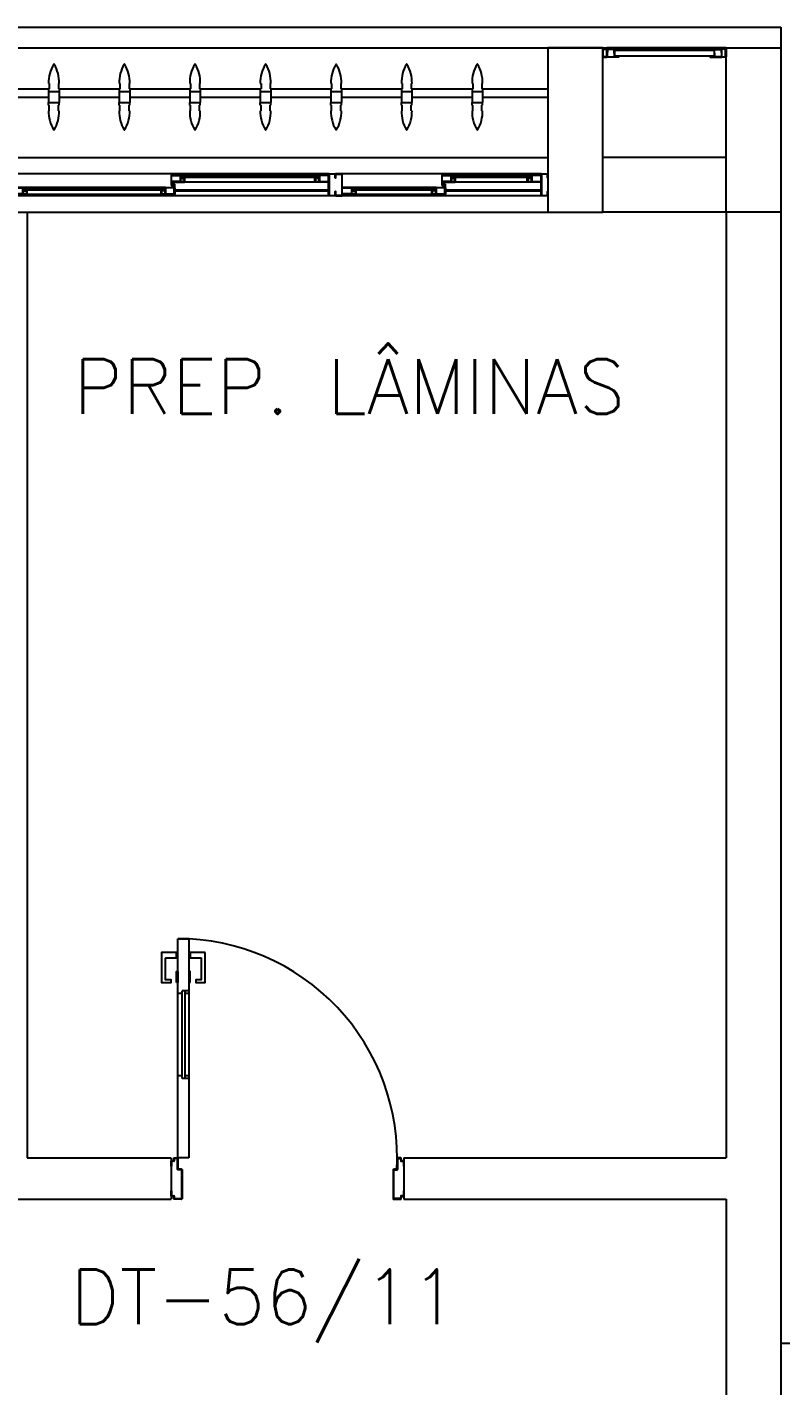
# Model space of a CAD drawing. Header units: millimetres. Extents: x 2686 to 2939, y 1294 to 1441.
# Drawn here: x 2867.571 to 2870.321, y 1343.694 to 1348.65 of the extents above; entities that cross this region are included whole.
import ezdxf

# ---------------------------------------------------------------- set-up
doc = ezdxf.new("R2010")
doc.units = ezdxf.units.MM
for name, color, linetype in [('AR-ALV', 2, 'Continuous'), ('AR-BRISES', 1, 'Continuous'), ('AR-CALÇADA', 1, 'Continuous'), ('AR-ESQ', 1, 'Continuous'), ('AR-ESTC', 3, 'Continuous'), ('AR-PEITORIL', 1, 'Continuous'), ('AR-PORTA', 1, 'Continuous'), ('BR-PAINEL', 1, 'Continuous'), ('BR-SUPORTE', 1, 'Continuous'), ('DT-ESQ-BAGUETE-C', 1, 'Continuous'), ('DT-ESQ-BAGUETE-V', 1, 'Continuous'), ('DT-ESQ-CHAPA DOBRADA-V', 1, 'Continuous'), ('DT-ESQ-PERFIL CADEIRA-C', 2, 'Continuous'), ('DT-ESQ-PERFIL CADEIRA-V', 2, 'Continuous'), ('DT-ESQ-PERFIL U SIMPLES-C', 2, 'Continuous'), ('DT-ESQ-PERFIL U-C', 2, 'Continuous'), ('DT-ESQ-PERFIL U-V', 1, 'Continuous'), ('DT-ESQ-VENEZIANA-C', 1, 'Continuous'), ('DT-ESQ-VENEZIANA-V', 1, 'Continuous'), ('DT-ESQ-VIDRO-C', 2, 'Continuous'), ('DT-TXTMOD', 1, 'Continuous'), ('ENDEREÇO', 2, 'Continuous'), ('ibio', 2, 'Continuous'), ('maçaneta', 1, 'Continuous'), ('mov', 1, 'Continuous'), ('PM-PERFIL U-C', 2, 'Continuous'), ('PM-VIDRO', 2, 'Continuous'), ('pm1', 2, 'Continuous'), ('pm2', 2, 'Continuous'), ('TEXTO', 2, 'Continuous')]:
    doc.layers.add(name, color=color, linetype=linetype)
doc.styles.add('S10', font='simplex.shx', dxfattribs={"height": 0.1})
doc.styles.add('UNB-100', font='simplex.shx', dxfattribs={"height": 0.2})
doc.styles.add('UNB1-100', font='simplex.shx', dxfattribs={"height": 0.2})

# ---------------------------------------------------------------- blocks, each defined once
blk = doc.blocks.new('EF40-P')
at = {"layer": 'DT-ESQ-BAGUETE-C', "ltscale": 0.1}
for points in [[(0.4225, -0.08), (0.409, -0.08), (0.409, -0.0785), (0.422, -0.0785, 0.414214), (0.4225, -0.078), (0.4225, -0.067, 0.414214), (0.422, -0.0665), (0.409, -0.0665), (0.409, -0.065), (0.4225, -0.065, -0.414214), (0.424, -0.0665), (0.424, -0.0785, -0.414214)], [(0.7015, -0.08), (0.715, -0.08), (0.715, -0.0785), (0.702, -0.0785, -0.414214), (0.7015, -0.078), (0.7015, -0.067, -0.414214), (0.702, -0.0665), (0.715, -0.0665), (0.715, -0.065), (0.7015, -0.065, 0.414214), (0.7, -0.0665), (0.7, -0.0785, 0.414214)], [(1.41, -0.08), (1.3965, -0.08), (1.3965, -0.0785), (1.4095, -0.0785, 0.414214), (1.41, -0.078), (1.41, -0.067, 0.414214), (1.4095, -0.0665), (1.3965, -0.0665), (1.3965, -0.065), (1.41, -0.065, -0.414214), (1.4115, -0.0665), (1.4115, -0.0785, -0.414214)], [(1.9015, -0.08), (1.915, -0.08), (1.915, -0.0785), (1.902, -0.0785, -0.414214), (1.9015, -0.078), (1.9015, -0.067, -0.414214), (1.902, -0.0665), (1.915, -0.0665), (1.915, -0.065), (1.9015, -0.065, 0.414214), (1.9, -0.0665), (1.9, -0.0785, 0.414214)], [(0.0735, -0.125), (0.06, -0.125), (0.06, -0.1235), (0.073, -0.1235, 0.414214), (0.0735, -0.123), (0.0735, -0.112, 0.414214), (0.073, -0.1115), (0.06, -0.1115), (0.06, -0.11), (0.0735, -0.11, -0.414214), (0.075, -0.1115), (0.075, -0.1235, -0.414214)], [(0.339, -0.125), (0.3525, -0.125), (0.3525, -0.1235), (0.3395, -0.1235, -0.414214), (0.339, -0.123), (0.339, -0.112, -0.414214), (0.3395, -0.1115), (0.3525, -0.1115), (0.3525, -0.11), (0.339, -0.11, 0.414214), (0.3375, -0.1115), (0.3375, -0.1235, 0.414214)], [(0.8485, -0.125), (0.835, -0.125), (0.835, -0.1235), (0.848, -0.1235, 0.414214), (0.8485, -0.123), (0.8485, -0.112, 0.414214), (0.848, -0.1115), (0.835, -0.1115), (0.835, -0.11), (0.8485, -0.11, -0.414214), (0.85, -0.1115), (0.85, -0.1235, -0.414214)], [(1.3265, -0.125), (1.34, -0.125), (1.34, -0.1235), (1.327, -0.1235, -0.414214), (1.3265, -0.123), (1.3265, -0.112, -0.414214), (1.327, -0.1115), (1.34, -0.1115), (1.34, -0.11), (1.3265, -0.11, 0.414214), (1.325, -0.1115), (1.325, -0.1235, 0.414214)]]:
    blk.add_lwpolyline(points, format="xyb", close=True, dxfattribs=at)
at = {"layer": 'DT-ESQ-BAGUETE-V', "ltscale": 0.1}
for p, q in [((0.4225, -0.065), (0.7015, -0.065)), ((1.41, -0.065), (1.9015, -0.065)), ((0.0735, -0.11), (0.339, -0.11)), ((0.8485, -0.11), (1.3265, -0.11))]:
    blk.add_line(p, q, dxfattribs=at)
at = {"layer": 'DT-ESQ-CHAPA DOBRADA-V', "ltscale": 0.1}
for p, q in [((0.025, -0.077), (0.374, -0.077)), ((0.025, -0.08), (0.374, -0.08)), ((0.8, -0.077), (1.3615, -0.077)), ((0.8, -0.08), (1.3615, -0.08))]:
    blk.add_line(p, q, dxfattribs=at)
at = {"layer": 'DT-ESQ-PERFIL CADEIRA-C', "ltscale": 0.1}
for p, q in [((0.376, -0.0885), (0.4225, -0.0885)), ((0.75, -0.0885), (0.7015, -0.0885)), ((1.3635, -0.0885), (1.41, -0.0885)), ((0.025, -0.1335), (0.0735, -0.1335)), ((0.3855, -0.1335), (0.339, -0.1335)), ((0.8, -0.1335), (0.8485, -0.1335)), ((1.373, -0.1335), (1.3265, -0.1335))]:
    blk.add_line(p, q, dxfattribs=at)
for points in [[(0.4225, -0.087, -1), (0.4225, -0.09), (0.376, -0.09, -0.414214), (0.374, -0.088), (0.374, -0.067, -0.414214), (0.376, -0.065), (0.4075, -0.065, -0.414214), (0.409, -0.0665), (0.409, -0.087)], [(0.409, -0.0885, -0.198913), (0.4079, -0.0881, -0.198913), (0.4075, -0.087), (0.4075, -0.067, 0.414214), (0.407, -0.0665), (0.376, -0.0665, 0.414214), (0.3755, -0.067), (0.3755, -0.088, 0.414214), (0.376, -0.0885)], [(0.7015, -0.09), (0.75, -0.09), (0.75, -0.0885), (0.715, -0.0885, 0.198912), (0.7161, -0.0881, 0.198913), (0.7165, -0.087), (0.7165, -0.067, -0.414214), (0.717, -0.0665), (0.75, -0.0665), (0.75, -0.065), (0.7165, -0.065, 0.414214), (0.715, -0.0665), (0.715, -0.0785), (0.715, -0.08), (0.715, -0.087), (0.7015, -0.087, 1)], [(1.41, -0.087, -1), (1.41, -0.09), (1.3635, -0.09, -0.414214), (1.3615, -0.088), (1.3615, -0.067, -0.414214), (1.3635, -0.065), (1.395, -0.065, -0.414214), (1.3965, -0.0665), (1.3965, -0.087)], [(1.3965, -0.0885, -0.198913), (1.3954, -0.0881, -0.198913), (1.395, -0.087), (1.395, -0.067, 0.414214), (1.3945, -0.0665), (1.3635, -0.0665, 0.414214), (1.363, -0.067), (1.363, -0.088, 0.414214), (1.3635, -0.0885)], [(1.9015, -0.09), (1.95, -0.09), (1.95, -0.0885), (1.915, -0.0885, 0.198912), (1.9161, -0.0881, 0.198913), (1.9165, -0.087), (1.9165, -0.067, -0.414214), (1.917, -0.0665), (1.95, -0.0665), (1.95, -0.065), (1.9165, -0.065, 0.414214), (1.915, -0.0665), (1.915, -0.0785), (1.915, -0.08), (1.915, -0.087), (1.9015, -0.087, 1)], [(0.0735, -0.135), (0.025, -0.135), (0.025, -0.1335), (0.06, -0.1335, -0.198912), (0.0589, -0.1331, -0.198913), (0.0585, -0.132), (0.0585, -0.112, 0.414214), (0.058, -0.1115), (0.025, -0.1115), (0.025, -0.11), (0.0585, -0.11, -0.414214), (0.06, -0.1115), (0.06, -0.1235), (0.06, -0.125), (0.06, -0.132), (0.0735, -0.132, -1)], [(0.339, -0.132, 1), (0.339, -0.135), (0.3855, -0.135, 0.414214), (0.3875, -0.133), (0.3875, -0.112, 0.414214), (0.3855, -0.11), (0.354, -0.11, 0.414214), (0.3525, -0.1115), (0.3525, -0.132)], [(0.3525, -0.1335, 0.198913), (0.3536, -0.1331, 0.198913), (0.354, -0.132), (0.354, -0.112, -0.414214), (0.3545, -0.1115), (0.3855, -0.1115, -0.414214), (0.386, -0.112), (0.386, -0.133, -0.414214), (0.3855, -0.1335)], [(0.8485, -0.135), (0.8, -0.135), (0.8, -0.1335), (0.835, -0.1335, -0.198912), (0.8339, -0.1331, -0.198913), (0.8335, -0.132), (0.8335, -0.112, 0.414214), (0.833, -0.1115), (0.8, -0.1115), (0.8, -0.11), (0.8335, -0.11, -0.414214), (0.835, -0.1115), (0.835, -0.1235), (0.835, -0.125), (0.835, -0.132), (0.8485, -0.132, -1)], [(1.3265, -0.132, 1), (1.3265, -0.135), (1.373, -0.135, 0.414214), (1.375, -0.133), (1.375, -0.112, 0.414214), (1.373, -0.11), (1.3415, -0.11, 0.414214), (1.34, -0.1115), (1.34, -0.132)], [(1.34, -0.1335, 0.198913), (1.3411, -0.1331, 0.198913), (1.3415, -0.132), (1.3415, -0.112, -0.414214), (1.342, -0.1115), (1.373, -0.1115, -0.414214), (1.3735, -0.112), (1.3735, -0.133, -0.414214), (1.373, -0.1335)]]:
    blk.add_lwpolyline(points, format="xyb", close=True, dxfattribs=at)
at = {"layer": 'DT-ESQ-PERFIL CADEIRA-V', "ltscale": 0.1}
for p, q in [((0.4075, -0.09), (0.7015, -0.09)), ((1.395, -0.09), (1.9015, -0.09)), ((0.0735, -0.135), (0.339, -0.135)), ((0.8485, -0.135), (1.3265, -0.135))]:
    blk.add_line(p, q, dxfattribs=at)
at = {"layer": 'DT-ESQ-PERFIL U SIMPLES-C', "ltscale": 0.1}
for points in [[(0.376, -0.102), (0.384, -0.102), (0.384, -0.1005), (0.376, -0.1005, -0.414214), (0.3755, -0.1), (0.3755, -0.092, -0.414214), (0.376, -0.0915), (0.384, -0.0915), (0.384, -0.09), (0.376, -0.09, 0.414214), (0.374, -0.092), (0.374, -0.1, 0.414214)], [(0.3855, -0.098), (0.3775, -0.098), (0.3775, -0.0995), (0.3855, -0.0995, -0.414214), (0.386, -0.1), (0.386, -0.108, -0.414214), (0.3855, -0.1085), (0.3775, -0.1085), (0.3775, -0.11), (0.3855, -0.11, 0.414214), (0.3875, -0.108), (0.3875, -0.1, 0.414214)], [(1.3635, -0.102), (1.3715, -0.102), (1.3715, -0.1005), (1.3635, -0.1005, -0.414214), (1.363, -0.1), (1.363, -0.092, -0.414214), (1.3635, -0.0915), (1.3715, -0.0915), (1.3715, -0.09), (1.3635, -0.09, 0.414214), (1.3615, -0.092), (1.3615, -0.1, 0.414214)], [(1.373, -0.098), (1.365, -0.098), (1.365, -0.0995), (1.373, -0.0995, -0.414214), (1.3735, -0.1), (1.3735, -0.108, -0.414214), (1.373, -0.1085), (1.365, -0.1085), (1.365, -0.11), (1.373, -0.11, 0.414214), (1.375, -0.108), (1.375, -0.1, 0.414214)]]:
    blk.add_lwpolyline(points, format="xyb", close=True, dxfattribs=at)
at = {"layer": 'DT-ESQ-PERFIL U-C', "ltscale": 0.1}
for points in [[(0, -0.0615, -0.414214), (0.0015, -0.06), (0.0235, -0.06, -0.414214), (0.025, -0.0615), (0.025, -0.1385, -0.414214), (0.0235, -0.14), (0.0015, -0.14, -0.414214), (0, -0.1385), (0, -0.125), (0.0015, -0.125), (0.0015, -0.138, 0.414214), (0.002, -0.1385), (0.023, -0.1385, 0.414214), (0.0235, -0.138), (0.0235, -0.062, 0.414214), (0.023, -0.0615), (0.002, -0.0615, 0.414214), (0.0015, -0.062), (0.0015, -0.075), (0, -0.075)], [(0.775, -0.0615, 0.414214), (0.7735, -0.06), (0.7515, -0.06, 0.414214), (0.75, -0.0615), (0.75, -0.1385, 0.414214), (0.7515, -0.14), (0.7735, -0.14, 0.414214), (0.775, -0.1385), (0.775, -0.125), (0.7735, -0.125), (0.7735, -0.138, -0.414214), (0.773, -0.1385), (0.752, -0.1385, -0.414214), (0.7515, -0.138), (0.7515, -0.062, -0.414214), (0.752, -0.0615), (0.773, -0.0615, -0.414214), (0.7735, -0.062), (0.7735, -0.075), (0.775, -0.075)], [(0.775, -0.0615, -0.414214), (0.7765, -0.06), (0.7985, -0.06, -0.414214), (0.8, -0.0615), (0.8, -0.1385, -0.414214), (0.7985, -0.14), (0.7765, -0.14, -0.414214), (0.775, -0.1385), (0.775, -0.125), (0.7765, -0.125), (0.7765, -0.138, 0.414214), (0.777, -0.1385), (0.798, -0.1385, 0.414214), (0.7985, -0.138), (0.7985, -0.062, 0.414214), (0.798, -0.0615), (0.777, -0.0615, 0.414214), (0.7765, -0.062), (0.7765, -0.075), (0.775, -0.075)]]:
    blk.add_lwpolyline(points, format="xyb", close=True, dxfattribs=at)
at = {"layer": 'DT-ESQ-PERFIL U-V', "ltscale": 0.1}
for p, q in [((0.0235, -0.06), (0.7515, -0.06)), ((0.7985, -0.06), (1.9515, -0.06)), ((0.0235, -0.14), (0.7515, -0.14)), ((0.7985, -0.14), (1.9515, -0.14))]:
    blk.add_line(p, q, dxfattribs=at)
at = {"layer": 'DT-ESQ-VIDRO-C', "ltscale": 0.1}
for points in [[(0.7125, -0.085), (0.7125, -0.082), (0.4115, -0.082), (0.4115, -0.085)], [(1.9125, -0.085), (1.9125, -0.082), (1.399, -0.082), (1.399, -0.085)], [(0.063, -0.13), (0.063, -0.127), (0.3495, -0.127), (0.3495, -0.13)], [(0.838, -0.13), (0.838, -0.127), (1.337, -0.127), (1.337, -0.13)]]:
    blk.add_lwpolyline(points, close=True, dxfattribs=at)
at = {"layer": 'DT-TXTMOD', "ltscale": 0.1, "style": 'S10', "flags": 3}
for tag, p in [('M01', (0.025, -0.28)), ('M02', (0.3253, -0.28)), ('M03', (0.627, -0.28)), ('M04', (0.9288, -0.28)), ('M05', (1.2306, -0.28)), ('M06', (1.5323, -0.28)), ('M07', (1.8341, -0.28)), ('M08', (2.1359, -0.28)), ('M09', (2.4376, -0.28)), ('M10', (2.7394, -0.28)), ('M11', (3.0412, -0.28)), ('M12', (3.3429, -0.28)), ('M13', (3.6447, -0.28)), ('M14', (3.9464, -0.28)), ('M15', (4.2482, -0.28)), ('M16', (4.55, -0.28)), ('M17', (4.8517, -0.28))]:
    blk.add_attdef(tag, p, '', height=0.1, dxfattribs=at)
blk = doc.blocks.new('BR-MODULO8')
at = {"layer": 'BR-PAINEL'}
for p, q in [((-1.8217, 0.27), (-1.8192, 0.27)), ((-1.8217, 0.25), (-1.8217, 0.24)), ((-1.8217, 0.25), (-1.8192, 0.25)), ((-1.8192, 0.27), (-1.8192, 0.25)), ((-1.7858, 0.27), (-1.7858, 0.25)), ((-1.7833, 0.27), (-1.7858, 0.27)), ((-1.7833, 0.25), (-1.7858, 0.25)), ((-1.7833, 0.25), (-1.7833, 0.24)), ((-1.5642, 0.27), (-1.5617, 0.27)), ((-1.5642, 0.25), (-1.5642, 0.24)), ((-1.5642, 0.25), (-1.5617, 0.25)), ((-1.5617, 0.27), (-1.5617, 0.25)), ((-1.5283, 0.27), (-1.5283, 0.25)), ((-1.5258, 0.27), (-1.5283, 0.27)), ((-1.5258, 0.25), (-1.5283, 0.25)), ((-1.5258, 0.25), (-1.5258, 0.24)), ((-1.3067, 0.27), (-1.3042, 0.27)), ((-1.3067, 0.25), (-1.3067, 0.24)), ((-1.3067, 0.25), (-1.3042, 0.25)), ((-1.3042, 0.27), (-1.3042, 0.25)), ((-1.2708, 0.27), (-1.2708, 0.25)), ((-1.2683, 0.27), (-1.2708, 0.27)), ((-1.2683, 0.25), (-1.2708, 0.25)), ((-1.2683, 0.25), (-1.2683, 0.24)), ((-1.0492, 0.27), (-1.0467, 0.27)), ((-1.0492, 0.25), (-1.0492, 0.24)), ((-1.0492, 0.25), (-1.0467, 0.25)), ((-1.0467, 0.27), (-1.0467, 0.25)), ((-1.0133, 0.27), (-1.0133, 0.25)), ((-1.0108, 0.27), (-1.0133, 0.27)), ((-1.0108, 0.25), (-1.0133, 0.25)), ((-1.0108, 0.25), (-1.0108, 0.24)), ((-0.7917, 0.27), (-0.7892, 0.27)), ((-0.7917, 0.25), (-0.7917, 0.24)), ((-0.7917, 0.25), (-0.7892, 0.25)), ((-0.7892, 0.27), (-0.7892, 0.25)), ((-0.7558, 0.27), (-0.7558, 0.25)), ((-0.7533, 0.27), (-0.7558, 0.27)), ((-0.7533, 0.25), (-0.7558, 0.25)), ((-0.7533, 0.25), (-0.7533, 0.24)), ((-0.5342, 0.27), (-0.5317, 0.27)), ((-0.5342, 0.25), (-0.5317, 0.25)), ((-0.5342, 0.25), (-0.5342, 0.24)), ((-0.5317, 0.27), (-0.5317, 0.25)), ((-0.4958, 0.27), (-0.4983, 0.27)), ((-0.4983, 0.27), (-0.4983, 0.25)), ((-0.4958, 0.25), (-0.4983, 0.25)), ((-0.4958, 0.25), (-0.4958, 0.24)), ((-0.2767, 0.27), (-0.2742, 0.27)), ((-0.2767, 0.25), (-0.2767, 0.24)), ((-0.2767, 0.25), (-0.2742, 0.25)), ((-0.2742, 0.27), (-0.2742, 0.25)), ((-0.2408, 0.27), (-0.2408, 0.25)), ((-0.2383, 0.27), (-0.2408, 0.27)), ((-0.2383, 0.25), (-0.2408, 0.25)), ((-0.2383, 0.25), (-0.2383, 0.24)), ((-1.8217, 0.24), (-1.7833, 0.24)), ((-1.8217, 0.24), (-1.8217, 0.2)), ((-1.8217, 0.2), (-1.7833, 0.2)), ((-1.8217, 0.19), (-1.8217, 0.2)), ((-1.7833, 0.24), (-1.7833, 0.2)), ((-1.7833, 0.19), (-1.7833, 0.2)), ((-1.5642, 0.24), (-1.5258, 0.24)), ((-1.5642, 0.24), (-1.5642, 0.2)), ((-1.5642, 0.2), (-1.5258, 0.2)), ((-1.5642, 0.19), (-1.5642, 0.2)), ((-1.5258, 0.24), (-1.5258, 0.2)), ((-1.5258, 0.19), (-1.5258, 0.2)), ((-1.3067, 0.24), (-1.2683, 0.24)), ((-1.3067, 0.24), (-1.3067, 0.2)), ((-1.3067, 0.2), (-1.2683, 0.2)), ((-1.3067, 0.19), (-1.3067, 0.2)), ((-1.2683, 0.24), (-1.2683, 0.2)), ((-1.2683, 0.19), (-1.2683, 0.2)), ((-1.0492, 0.24), (-1.0108, 0.24)), ((-1.0492, 0.24), (-1.0492, 0.2)), ((-1.0492, 0.2), (-1.0108, 0.2)), ((-1.0492, 0.19), (-1.0492, 0.2)), ((-1.0108, 0.24), (-1.0108, 0.2)), ((-1.0108, 0.19), (-1.0108, 0.2)), ((-0.7917, 0.24), (-0.7533, 0.24)), ((-0.7917, 0.24), (-0.7917, 0.2)), ((-0.7917, 0.2), (-0.7533, 0.2)), ((-0.7917, 0.19), (-0.7917, 0.2)), ((-0.7533, 0.24), (-0.7533, 0.2)), ((-0.7533, 0.19), (-0.7533, 0.2)), ((-0.5342, 0.24), (-0.5342, 0.2)), ((-0.5342, 0.24), (-0.4958, 0.24)), ((-0.5342, 0.19), (-0.5342, 0.2)), ((-0.5342, 0.2), (-0.4958, 0.2)), ((-0.4958, 0.24), (-0.4958, 0.2)), ((-0.4958, 0.19), (-0.4958, 0.2)), ((-0.2767, 0.24), (-0.2383, 0.24)), ((-0.2767, 0.24), (-0.2767, 0.2)), ((-0.2767, 0.2), (-0.2383, 0.2)), ((-0.2767, 0.19), (-0.2767, 0.2)), ((-0.2383, 0.24), (-0.2383, 0.2)), ((-0.2383, 0.19), (-0.2383, 0.2)), ((-1.8217, 0.19), (-1.8192, 0.19)), ((-1.8217, 0.17), (-1.8192, 0.17)), ((-1.8192, 0.17), (-1.8192, 0.19)), ((-1.7833, 0.19), (-1.7858, 0.19)), ((-1.7858, 0.17), (-1.7858, 0.19)), ((-1.7833, 0.17), (-1.7858, 0.17)), ((-1.5642, 0.19), (-1.5617, 0.19)), ((-1.5642, 0.17), (-1.5617, 0.17)), ((-1.5617, 0.17), (-1.5617, 0.19)), ((-1.5258, 0.19), (-1.5283, 0.19)), ((-1.5283, 0.17), (-1.5283, 0.19)), ((-1.5258, 0.17), (-1.5283, 0.17)), ((-1.3067, 0.19), (-1.3042, 0.19)), ((-1.3067, 0.17), (-1.3042, 0.17)), ((-1.3042, 0.17), (-1.3042, 0.19)), ((-1.2683, 0.19), (-1.2708, 0.19)), ((-1.2708, 0.17), (-1.2708, 0.19)), ((-1.2683, 0.17), (-1.2708, 0.17)), ((-1.0492, 0.19), (-1.0467, 0.19)), ((-1.0492, 0.17), (-1.0467, 0.17)), ((-1.0467, 0.17), (-1.0467, 0.19)), ((-1.0108, 0.19), (-1.0133, 0.19)), ((-1.0133, 0.17), (-1.0133, 0.19)), ((-1.0108, 0.17), (-1.0133, 0.17)), ((-0.7917, 0.19), (-0.7892, 0.19)), ((-0.7917, 0.17), (-0.7892, 0.17)), ((-0.7892, 0.17), (-0.7892, 0.19)), ((-0.7533, 0.19), (-0.7558, 0.19)), ((-0.7558, 0.17), (-0.7558, 0.19)), ((-0.7533, 0.17), (-0.7558, 0.17)), ((-0.5342, 0.19), (-0.5317, 0.19)), ((-0.5342, 0.17), (-0.5317, 0.17)), ((-0.5317, 0.17), (-0.5317, 0.19)), ((-0.4983, 0.17), (-0.4983, 0.19)), ((-0.4958, 0.19), (-0.4983, 0.19)), ((-0.4958, 0.17), (-0.4983, 0.17)), ((-0.2767, 0.19), (-0.2742, 0.19)), ((-0.2767, 0.17), (-0.2742, 0.17)), ((-0.2742, 0.17), (-0.2742, 0.19)), ((-0.2383, 0.19), (-0.2408, 0.19)), ((-0.2408, 0.17), (-0.2408, 0.19)), ((-0.2383, 0.17), (-0.2408, 0.17))]:
    blk.add_line(p, q, dxfattribs=at)
for centre, radius, start, end in [((-1.6967, 0.2739), 0.1251, 148.4721, 181.772), ((-1.8025, 0.3387), 0.001, 37.1012, 142.8988), ((-1.9083, 0.2739), 0.1251, 358.228, 31.5279), ((-1.4392, 0.2739), 0.1251, 148.4721, 181.772), ((-1.545, 0.3387), 0.001, 37.1012, 142.8988), ((-1.6508, 0.2739), 0.1251, 358.228, 31.5279), ((-1.1817, 0.2739), 0.1251, 148.4721, 181.772), ((-1.2875, 0.3387), 0.001, 37.1012, 142.8988), ((-1.3933, 0.2739), 0.1251, 358.228, 31.5279), ((-0.9242, 0.2739), 0.1251, 148.4721, 181.772), ((-1.03, 0.3387), 0.001, 37.1012, 142.8988), ((-1.1358, 0.2739), 0.1251, 358.228, 31.5279), ((-0.6667, 0.2739), 0.1251, 148.4721, 181.772), ((-0.7725, 0.3387), 0.001, 37.1012, 142.8988), ((-0.8783, 0.2739), 0.1251, 358.228, 31.5279), ((-0.4092, 0.2739), 0.1251, 148.4721, 181.772), ((-0.515, 0.3387), 0.001, 37.1012, 142.8988), ((-0.6208, 0.2739), 0.1251, 358.228, 31.5279), ((-0.1517, 0.2739), 0.1251, 148.4721, 181.772), ((-0.2575, 0.3387), 0.001, 37.1012, 142.8988), ((-0.3633, 0.2739), 0.1251, 358.228, 31.5279), ((-1.6967, 0.1661), 0.1251, 178.228, 211.5279), ((-1.9083, 0.1661), 0.1251, 328.4721, 1.772), ((-1.4392, 0.1661), 0.1251, 178.228, 211.5279), ((-1.6508, 0.1661), 0.1251, 328.4721, 1.772), ((-1.1817, 0.1661), 0.1251, 178.228, 211.5279), ((-1.3933, 0.1661), 0.1251, 328.4721, 1.772), ((-0.9242, 0.1661), 0.1251, 178.228, 211.5279), ((-1.1358, 0.1661), 0.1251, 328.4721, 1.772), ((-0.6667, 0.1661), 0.1251, 178.228, 211.5279), ((-0.8783, 0.1661), 0.1251, 328.4721, 1.772), ((-0.4092, 0.1661), 0.1251, 178.228, 211.5279), ((-0.6208, 0.1661), 0.1251, 328.4721, 1.772), ((-0.1517, 0.1661), 0.1251, 178.228, 211.5279), ((-0.3633, 0.1661), 0.1251, 328.4721, 1.772), ((-1.8025, 0.1013), 0.001, 217.1012, 322.8988), ((-1.545, 0.1013), 0.001, 217.1012, 322.8988), ((-1.2875, 0.1013), 0.001, 217.1012, 322.8988), ((-1.03, 0.1013), 0.001, 217.1012, 322.8988), ((-0.7725, 0.1013), 0.001, 217.1012, 322.8988), ((-0.515, 0.1013), 0.001, 217.1012, 322.8988), ((-0.2575, 0.1013), 0.001, 217.1012, 322.8988)]:
    blk.add_arc(centre, radius, start, end, dxfattribs=at)
at = {"layer": 'BR-SUPORTE'}
for p, q in [((-2.0408, 0.25), (-1.8192, 0.25)), ((-1.7833, 0.25), (-1.5617, 0.25)), ((-1.5258, 0.25), (-1.3042, 0.25)), ((-1.2683, 0.25), (-1.0467, 0.25)), ((-1.0108, 0.25), (-0.7892, 0.25)), ((-0.7533, 0.25), (-0.5317, 0.25)), ((-0.4958, 0.25), (-0.2742, 0.25)), ((-0.2383, 0.25), (0, 0.25)), ((-2.0408, 0.22), (-1.8217, 0.22)), ((-1.7833, 0.22), (-1.5642, 0.22)), ((-1.5258, 0.22), (-1.3067, 0.22)), ((-1.2683, 0.22), (-1.0492, 0.22)), ((-1.0108, 0.22), (-0.7917, 0.22)), ((-0.7533, 0.22), (-0.5342, 0.22)), ((-0.4958, 0.22), (-0.2767, 0.22)), ((-0.2383, 0.22), (0, 0.22))]:
    blk.add_line(p, q, dxfattribs=at)
blk = doc.blocks.new('EF01C-P')
at = {"layer": 'DT-ESQ-BAGUETE-C', "ltscale": 0.1}
for points in [[(0.0015, 0.035), (0.015, 0.035), (0.015, 0.0335), (0.0015, 0.0335), (0.0015, 0.005), (0.015, 0.005), (0.015, 0.0035), (0.0015, 0.0035, -0.414214), (0, 0.005), (0, 0.0335, -0.414214)], [(0.4485, 0.035), (0.435, 0.035), (0.435, 0.0335), (0.4485, 0.0335), (0.4485, 0.005), (0.435, 0.005), (0.435, 0.0035), (0.4485, 0.0035, 0.414214), (0.45, 0.005), (0.45, 0.0335, 0.414214)]]:
    blk.add_lwpolyline(points, format="xyb", close=True, dxfattribs=at)
at = {"layer": 'DT-ESQ-PERFIL CADEIRA-C', "ltscale": 0.1}
for points in [[(0.01, 0.0015), (0.01, 0.003), (0.0015, 0.003, 1), (0.0015, 0), (0.015, 0, 0.414214), (0.0165, 0.0015), (0.0165, 0.0335), (0.043, 0.0335)], [(0.043, 0.0065), (0.018, 0.0065), (0.018, 0.0165), (0.0165, 0.0165), (0.0165, 0.0065, 0.414214), (0.018, 0.005), (0.043, 0.005), (0.0565, 0.005, 1), (0.0565, 0.008), (0.043, 0.008), (0.043, 0.02), (0.043, 0.032), (0.0565, 0.032, 1), (0.0565, 0.035), (0.043, 0.035), (0.0165, 0.035, 0.414214), (0.015, 0.0335), (0.015, 0.0015), (0.0015, 0.0015)], [(0.0415, 0.02), (0.0415, 0.032, -0.414214), (0.043, 0.0335), (0.0565, 0.0335)], [(0.0415, 0.02), (0.0415, 0.008, 0.414214), (0.043, 0.0065), (0.0565, 0.0065)], [(0.407, 0.0065), (0.432, 0.0065), (0.432, 0.0165), (0.4335, 0.0165), (0.4335, 0.0065, -0.414214), (0.432, 0.005), (0.407, 0.005), (0.3935, 0.005, -1), (0.3935, 0.008), (0.407, 0.008), (0.407, 0.02), (0.407, 0.032), (0.3935, 0.032, -1), (0.3935, 0.035), (0.407, 0.035), (0.4335, 0.035, -0.414214), (0.435, 0.0335), (0.435, 0.0015), (0.4485, 0.0015)], [(0.4085, 0.02), (0.4085, 0.032, 0.414214), (0.407, 0.0335), (0.3935, 0.0335)], [(0.4085, 0.02), (0.4085, 0.008, -0.414214), (0.407, 0.0065), (0.3935, 0.0065)], [(0.44, 0.0015), (0.44, 0.003), (0.4485, 0.003, -1), (0.4485, 0), (0.435, 0, -0.414214), (0.4335, 0.0015), (0.4335, 0.0335), (0.407, 0.0335)]]:
    blk.add_lwpolyline(points, format="xyb", dxfattribs=at)
at = {"layer": 'DT-ESQ-PERFIL CADEIRA-V', "ltscale": 0.1}
blk.add_line((0.015, 0), (0.435, 0), dxfattribs=at)
at = {"layer": 'DT-ESQ-VENEZIANA-C', "ltscale": 0.1}
for p, q in [((0.043, 0.0105), (0.407, 0.0105)), ((0.043, 0.009), (0.407, 0.009))]:
    blk.add_line(p, q, dxfattribs=at)
at = {"layer": 'DT-ESQ-VENEZIANA-V', "ltscale": 0.1}
blk.add_line((0.043, 0.031), (0.407, 0.031), dxfattribs=at)
at = {"layer": 'DT-TXTMOD', "ltscale": 0.1, "style": 'S10', "flags": 3}
blk.add_attdef('EF01C', (0.0208, -0.14), '', height=0.1, dxfattribs=at)
blk = doc.blocks.new('PM3V')
at = {"layer": 'maçaneta'}
for points in [[(0.02, 0.9), (-0.035, 0.9), (-0.035, 0.79), (0, 0.79), (0, 0.8), (-0.02, 0.8), (-0.02, 0.8785, -0.414214), (-0.0185, 0.88), (0.02, 0.88)], [(0.125, 0.9), (0.07, 0.9), (0.07, 0.88), (0.1085, 0.88, -0.414214), (0.11, 0.8785), (0.11, 0.8), (0.09, 0.8), (0.09, 0.79), (0.125, 0.79)]]:
    blk.add_lwpolyline(points, format="xyb", close=True, dxfattribs=at)
for points in [[(0.02, 0.79), (0.02, 0.83), (0.025, 0.83), (0.025, 0.79)], [(0.07, 0.79), (0.07, 0.83), (0.065, 0.83), (0.065, 0.79)]]:
    blk.add_lwpolyline(points, close=True, dxfattribs=at)
at = {"layer": 'mov'}
blk.add_arc((0.025, 0.15), 0.8, 356.8472, 90, dxfattribs=at)
at = {"layer": 'PM-PERFIL U-C'}
for p, q in [((0.0115, 0.15), (0.0235, 0.15)), ((0.8385, 0.15), (0.8265, 0.15)), ((0, 0.12), (0, 0.1385)), ((0.002, 0.12), (0, 0.12)), ((0.0015, 0.14), (0.01, 0.14)), ((0.002, 0.138), (0.002, 0.12)), ((0.0105, 0.138), (0.002, 0.138)), ((0.01, 0.14), (0.01, 0.1485)), ((0.012, 0.148), (0.012, 0.1395)), ((0.023, 0.148), (0.012, 0.148)), ((0.023, 0.1085), (0.023, 0.148)), ((0.038, 0.107), (0.0245, 0.107)), ((0.025, 0.1485), (0.025, 0.109)), ((0.0385, 0.109), (0.025, 0.109)), ((0.038, 0.107), (0.038, 0.002)), ((0.04, 0.1075), (0.04, 0.0015)), ((0.81, 0.1075), (0.81, 0.0015)), ((0.8115, 0.109), (0.825, 0.109)), ((0.812, 0.107), (0.8255, 0.107)), ((0.812, 0.107), (0.812, 0.002)), ((0.825, 0.1485), (0.825, 0.109)), ((0.827, 0.148), (0.838, 0.148)), ((0.827, 0.1085), (0.827, 0.148)), ((0.838, 0.148), (0.838, 0.1395)), ((0.8395, 0.138), (0.848, 0.138)), ((0.84, 0.14), (0.84, 0.1485)), ((0.8485, 0.14), (0.84, 0.14)), ((0.848, 0.138), (0.848, 0.12)), ((0.848, 0.12), (0.85, 0.12)), ((0.85, 0.12), (0.85, 0.1385)), ((0, 0.03), (0.002, 0.03)), ((0, 0.0115), (0, 0.03)), ((0.01, 0.01), (0.0015, 0.01)), ((0.002, 0.03), (0.002, 0.012)), ((0.002, 0.012), (0.0105, 0.012)), ((0.01, 0.0015), (0.01, 0.01)), ((0.0385, 0), (0.0115, 0)), ((0.012, 0.0105), (0.012, 0.002)), ((0.012, 0.002), (0.038, 0.002)), ((0.8115, 0), (0.8385, 0)), ((0.838, 0.002), (0.812, 0.002)), ((0.838, 0.0105), (0.838, 0.002)), ((0.848, 0.012), (0.8395, 0.012)), ((0.84, 0.0015), (0.84, 0.01)), ((0.84, 0.01), (0.8485, 0.01)), ((0.85, 0.03), (0.848, 0.03)), ((0.848, 0.03), (0.848, 0.012)), ((0.85, 0.0115), (0.85, 0.03))]:
    blk.add_line(p, q, dxfattribs=at)
for centre, start, end in [((0.0115, 0.1485), 90, 180), ((0.0235, 0.1485), 360, 90), ((0.8265, 0.1485), 90, 180), ((0.8385, 0.1485), 0, 90), ((0.0015, 0.1385), 90, 180), ((0.0105, 0.1395), 270, 0), ((0.0245, 0.1085), 180, 270), ((0.0385, 0.1075), 0, 90), ((0.8115, 0.1075), 90, 180), ((0.8255, 0.1085), 270, 0), ((0.8395, 0.1395), 180, 270), ((0.8485, 0.1385), 0, 90), ((0.0015, 0.0115), 180, 270), ((0.0115, 0.0015), 180, 270), ((0.0105, 0.0105), 0, 90), ((0.0385, 0.0015), 269.9386, 0), ((0.8115, 0.0015), 180, 270.0614), ((0.8395, 0.0105), 90, 180), ((0.8385, 0.0015), 270, 0), ((0.8485, 0.0115), 270, 0)]:
    blk.add_arc(centre, 0.0015, start, end, dxfattribs=at)
at = {"layer": 'PM-VIDRO', "color": 1}
for p, q in [((0.04, 0.45), (0.04, 0.75)), ((0.05, 0.75), (0.05, 0.45))]:
    blk.add_line(p, q, dxfattribs=at)
at = {"layer": 'pm1'}
for p, q in [((0.025, 0.95), (0.065, 0.95)), ((0.025, 0.75), (0.025, 0.95)), ((0.065, 0.95), (0.065, 0.76)), ((0.04, 0.75), (0.025, 0.75)), ((0.065, 0.76), (0.04, 0.76)), ((0.04, 0.75), (0.04, 0.76)), ((0.05, 0.76), (0.05, 0.75)), ((0.065, 0.75), (0.05, 0.75)), ((0.065, 0.76), (0.065, 0.75)), ((0.025, 0.15), (0.025, 0.45)), ((0.04, 0.45), (0.025, 0.45)), ((0.04, 0.44), (0.04, 0.45)), ((0.065, 0.45), (0.05, 0.45)), ((0.05, 0.45), (0.05, 0.44)), ((0.065, 0.45), (0.065, 0.44)), ((0.065, 0.44), (0.04, 0.44)), ((0.065, 0.44), (0.065, 0.15)), ((0.065, 0.15), (0.025, 0.15))]:
    blk.add_line(p, q, dxfattribs=at)
at = {"layer": 'pm2'}
for p, q in [((0.025, 0.45), (0.025, 0.75)), ((0.065, 0.75), (0.065, 0.45)), ((0.025, 0.15), (0.025, 0.109)), ((0.025, 0.109), (0.035, 0.109)), ((0.8252, 0.109), (0.8152, 0.109)), ((0.8152, 0), (0.8402, 0)), ((0.8402, 0.01), (0.8502, 0.01)), ((0.8402, 0), (0.8402, 0.01))]:
    blk.add_line(p, q, dxfattribs=at)

msp = doc.modelspace()

# ---------------------------------------------------------------- linework, layer by layer
at = {"layer": 'AR-ALV'}
for p, q in [((2870.1207, 1348.1749), (2869.6707, 1348.1749)), ((2867.5707, 1347.9749), (2867.5707, 1344.5249)), ((2870.1207, 1347.9749), (2869.6707, 1347.9749)), ((2870.1207, 1347.9749), (2870.1207, 1344.5249)), ((2870.3207, 1347.9749), (2870.3207, 1343.4924)), ((2867.5707, 1344.5249), (2868.0955, 1344.5249)), ((2868.0957, 1344.5249), (2868.0957, 1344.3749)), ((2868.9457, 1344.5249), (2868.9457, 1344.3749)), ((2868.9457, 1344.5249), (2870.1207, 1344.5249)), ((2860.4707, 1344.3749), (2868.0957, 1344.3749)), ((2868.9457, 1344.3749), (2870.1207, 1344.3749)), ((2870.1207, 1344.3749), (2870.1207, 1343.4924))]:
    msp.add_line(p, q, dxfattribs=at)
at = {"layer": 'AR-CALÇADA'}
for p, q in [((2799.0457, 1348.6499), (2870.3207, 1348.6499)), ((2870.3207, 1348.6499), (2870.3207, 1348.5749))]:
    msp.add_line(p, q, dxfattribs=at)
at = {"layer": 'AR-ESTC'}
for p, q in [((2869.6707, 1348.5749), (2869.4707, 1348.5749)), ((2869.4707, 1348.5749), (2869.4707, 1347.9749)), ((2869.6707, 1347.9749), (2869.6707, 1348.5749)), ((2870.1207, 1348.5749), (2870.3207, 1348.5749)), ((2870.1207, 1347.9749), (2870.1207, 1348.5749)), ((2870.3207, 1348.5749), (2870.3207, 1347.9749)), ((2869.4707, 1347.9749), (2869.6707, 1347.9749)), ((2870.3207, 1347.9749), (2870.1207, 1347.9749))]:
    msp.add_line(p, q, dxfattribs=at)
at = {"layer": 'AR-PEITORIL'}
for p, q in [((2864.3207, 1348.1749), (2869.4707, 1348.1749)), ((2864.3207, 1347.9749), (2869.4707, 1347.9749))]:
    msp.add_line(p, q, dxfattribs=at)
at = {"layer": 'ibio'}
msp.add_line((2803.4707, 1348.5749), (2870.3207, 1348.5749), dxfattribs=at)
msp.add_lwpolyline([(2870.3207, 1348.5749), (2870.3207, 1343.8499), (2876.6707, 1343.8499), (2876.6707, 1337.4749), (2873.2707, 1337.4749), (2873.2707, 1342.2999), (2870.3207, 1342.2999), (2870.3207, 1331.9249)], dxfattribs=at)

# ---------------------------------------------------------------- block references
at = {"layer": 'AR-BRISES'}
msp.add_blockref('BR-MODULO8', (2869.4707, 1348.1749), dxfattribs=at)
at = {"layer": 'AR-ESQ', "rotation": 180}
for name, p in [('EF01C-P', (2870.1207, 1348.5749)), ('EF40-P', (2869.4707, 1347.9749))]:
    msp.add_blockref(name, p, dxfattribs=at)
at = {"layer": 'AR-PORTA'}
msp.add_blockref('PM3V', (2868.0957, 1344.3749), dxfattribs=at)

# ---------------------------------------------------------------- texts
at = {"layer": 'ENDEREÇO', "style": 'UNB1-100'}
msp.add_text('DT-56/11', height=0.2, dxfattribs=at).set_placement((2867.7282, 1343.9184))
at = {"layer": 'TEXTO', "style": 'UNB-100'}
msp.add_text('PREP. LÂMINAS', height=0.2, dxfattribs=at).set_placement((2867.739, 1347.2392))

doc.saveas('drawing.dxf')
